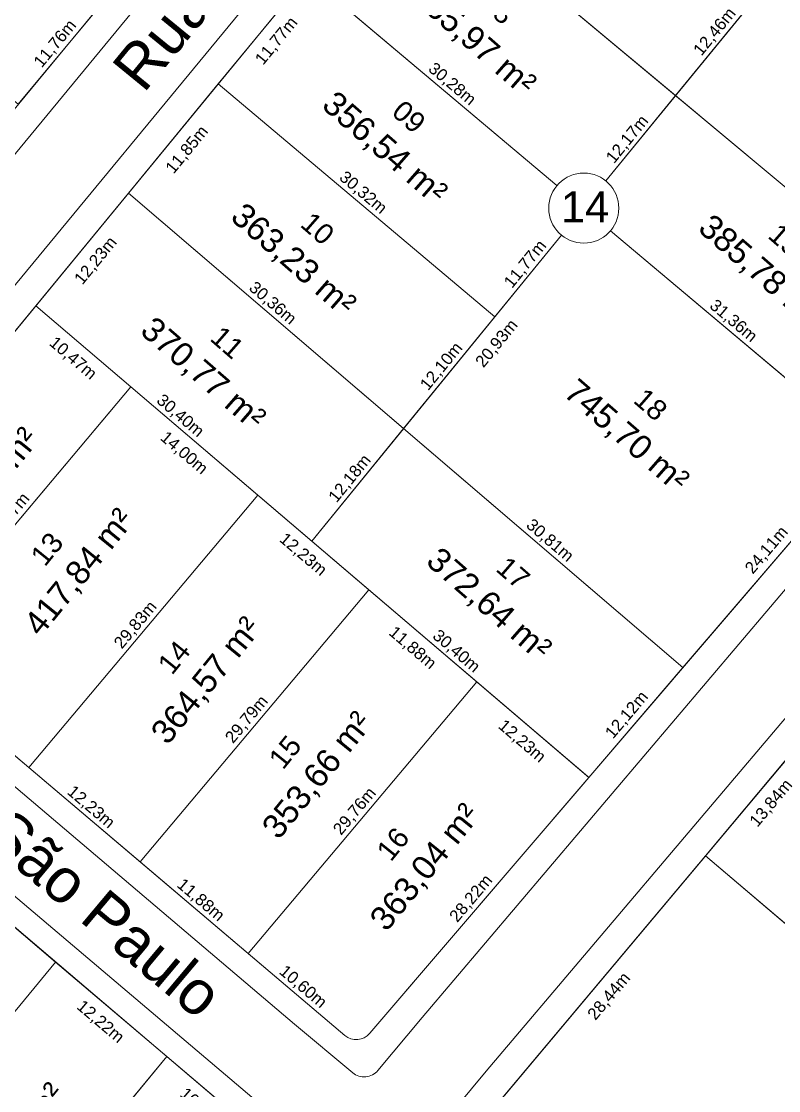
# Model space of a CAD drawing. Header units: metres. Extents: x 3808 to 8215, y 2374 to 6187.
# Drawn here: x 5426.7 to 5490.1, y 3429.9 to 3519.5 of the extents above; entities that cross this region are included whole.
import ezdxf

# ---------------------------------------------------------------- set-up
doc = ezdxf.new("R2010")
doc.units = ezdxf.units.M
for name, color, linetype in [('Areas Lotes', 1, 'Continuous'), ('Calçada', 8, 'Continuous'), ('COTAS', 7, 'Continuous'), ('Lote', 7, 'Continuous'), ('Nome das Ruas', 7, 'Continuous'), ('Nº Lote', 7, 'Continuous'), ('Nº. quadra', 7, 'Continuous'), ('quadras', 7, 'Continuous')]:
    doc.layers.add(name, color=color, linetype=linetype)
doc.styles.add('Arial', font='arial.ttf')
doc.dimstyles.new('Copy(2) of ISO-25', dxfattribs={"dimtxt": 1, "dimasz": 2.5, "dimexe": 1.25, "dimexo": 0.625, "dimgap": 0.2, "dimtad": 1, "dimtoh": 1, "dimlfac": 1, "dimzin": 1, "dimtxsty": 'Arial', "dimblk": 'NONE', "dimcen": 0, "dimse1": 1, "dimse2": 1, "dimsd1": 1, "dimsd2": 1, "dimclrt": 256, "dimaunit": 1, "dimadec": 3, "dimazin": 0, "dimtfac": 1, "dimtmove": 0, "dimatfit": 3, "dimldrblk": 'NONE', "dimfxl": 1, "dimtolj": 1, "dimtzin": 0, "dimarcsym": 0})

# ---------------------------------------------------------------- blocks, each defined once
blk = doc.blocks.new('*D8602')
at = {"layer": 'Defpoints', "color": 0, "linetype": 'Continuous', "transparency": 16777216}
for p in [(5484.022, 3449.569), (5485.73, 3448.138), (5465.754, 3427.777)]:
    blk.add_point(p, dxfattribs=at)
at = {"layer": 'COTAS', "linetype": 'Continuous', "lineweight": 5, "transparency": 16777216, "insert": (5475.982, 3437.756), "char_height": 1, "attachment_point": 5, "rotation": 50.02647, "style": 'Arial'}
blk.add_mtext('\\A1;28,44m', dxfattribs=at)
blk = doc.blocks.new('_None')
blk = doc.blocks.new('*D8603')
at = {"layer": 'Defpoints', "color": 0, "linetype": 'Continuous', "transparency": 16777216}
for p in [(5492.912, 3460.174), (5494.62, 3458.742), (5484.022, 3449.569)]:
    blk.add_point(p, dxfattribs=at)
at = {"layer": 'COTAS', "linetype": 'Continuous', "lineweight": 5, "transparency": 16777216, "insert": (5489.561, 3453.955), "char_height": 1, "attachment_point": 5, "rotation": 50.02647, "style": 'Arial'}
blk.add_mtext('\\A1;13,84m', dxfattribs=at)
blk = doc.blocks.new('*D8614')
at = {"layer": 'Defpoints', "color": 0, "linetype": 'Continuous', "transparency": 16777216}
for p in [(5484.022, 3449.569), (5518.314, 3420.385), (5516.878, 3418.698)]:
    blk.add_point(p, dxfattribs=at)
at = {"layer": 'COTAS', "linetype": 'Continuous', "lineweight": 5, "transparency": 16777216, "insert": (5500.252, 3433.9), "char_height": 1, "attachment_point": 5, "rotation": 319.59972, "style": 'Arial'}
blk.add_mtext('\\A1;45,03m', dxfattribs=at)
blk = doc.blocks.new('*D8617')
at = {"layer": 'Defpoints', "color": 0, "linetype": 'Continuous', "transparency": 16777216}
for p in [(5484.022, 3449.569), (5507.033, 3429.985), (5507.033, 3429.985)]:
    blk.add_point(p, dxfattribs=at)
at = {"layer": 'COTAS', "linetype": 'Continuous', "lineweight": 5, "transparency": 16777216, "insert": (5496.047, 3440.387), "char_height": 1, "attachment_point": 5, "rotation": 319.59972, "style": 'Arial'}
blk.add_mtext('\\A1;30,22m', dxfattribs=at)
blk = doc.blocks.new('*D8644')
at = {"layer": 'Defpoints', "color": 0, "linetype": 'Continuous', "transparency": 16777216}
for p in [(5416.656, 3466.019), (5427.33, 3456.963), (5427.33, 3456.963)]:
    blk.add_point(p, dxfattribs=at)
at = {"layer": 'COTAS', "linetype": 'Continuous', "lineweight": 5, "transparency": 16777216, "insert": (5422.511, 3462.102), "char_height": 1, "attachment_point": 5, "rotation": 319.69037, "style": 'Arial'}
blk.add_mtext('\\A1;14,00m', dxfattribs=at)
blk = doc.blocks.new('*D8645')
at = {"layer": 'Defpoints', "color": 0, "linetype": 'Continuous', "transparency": 16777216}
for p in [(5427.33, 3456.963), (5436.656, 3449.052), (5436.656, 3449.052)]:
    blk.add_point(p, dxfattribs=at)
at = {"layer": 'COTAS', "linetype": 'Continuous', "lineweight": 5, "transparency": 16777216, "insert": (5432.511, 3453.618), "char_height": 1, "attachment_point": 5, "rotation": 319.69037, "style": 'Arial'}
blk.add_mtext('\\A1;12,23m', dxfattribs=at)
blk = doc.blocks.new('*D8646')
at = {"layer": 'Defpoints', "color": 0, "linetype": 'Continuous', "transparency": 16777216}
for p in [(5436.656, 3449.052), (5445.714, 3441.367), (5445.714, 3441.367)]:
    blk.add_point(p, dxfattribs=at)
at = {"layer": 'COTAS', "linetype": 'Continuous', "lineweight": 5, "transparency": 16777216, "insert": (5441.704, 3445.82), "char_height": 1, "attachment_point": 5, "rotation": 319.69037, "style": 'Arial'}
blk.add_mtext('\\A1;11,88m', dxfattribs=at)
blk = doc.blocks.new('*D8647')
at = {"layer": 'Defpoints', "color": 0, "linetype": 'Continuous', "transparency": 16777216}
for p in [(5445.714, 3441.367), (5453.797, 3434.511), (5453.797, 3434.511)]:
    blk.add_point(p, dxfattribs=at)
at = {"layer": 'COTAS', "linetype": 'Continuous', "lineweight": 5, "transparency": 16777216, "insert": (5450.274, 3438.55), "char_height": 1, "attachment_point": 5, "rotation": 319.69037, "style": 'Arial'}
blk.add_mtext('\\A1;10,60m', dxfattribs=at)
blk = doc.blocks.new('*D8648')
at = {"layer": 'Defpoints', "color": 0, "linetype": 'Continuous', "transparency": 16777216}
for p in [(5474.158, 3456.209), (5474.158, 3456.209), (5455.907, 3434.68)]:
    blk.add_point(p, dxfattribs=at)
at = {"layer": 'COTAS', "linetype": 'Continuous', "lineweight": 5, "transparency": 16777216, "insert": (5464.421, 3445.962), "char_height": 1, "attachment_point": 5, "rotation": 49.71111, "style": 'Arial'}
blk.add_mtext('\\A1;28,22m', dxfattribs=at)
blk = doc.blocks.new('*D8649')
at = {"layer": 'Defpoints', "color": 0, "linetype": 'Continuous', "transparency": 16777216}
for p in [(5481.997, 3465.456), (5482.134, 3465.341), (5474.158, 3456.209)]:
    blk.add_point(p, dxfattribs=at)
at = {"layer": 'COTAS', "linetype": 'Continuous', "lineweight": 5, "transparency": 16777216, "insert": (5477.466, 3461.35), "char_height": 1, "attachment_point": 5, "rotation": 49.71111, "style": 'Arial'}
blk.add_mtext('\\A1;12,12m', dxfattribs=at)
blk = doc.blocks.new('*D8650')
at = {"layer": 'Defpoints', "color": 0, "linetype": 'Continuous', "transparency": 16777216}
for p in [(5497.591, 3483.851), (5497.809, 3483.666), (5482.134, 3465.341)]:
    blk.add_point(p, dxfattribs=at)
at = {"layer": 'COTAS', "linetype": 'Continuous', "lineweight": 5, "transparency": 16777216, "insert": (5489.183, 3475.171), "char_height": 1, "attachment_point": 5, "rotation": 49.71111, "style": 'Arial'}
blk.add_mtext('\\A1;24,11m', dxfattribs=at)
blk = doc.blocks.new('*D8654')
at = {"layer": 'Defpoints', "color": 0, "linetype": 'Continuous', "transparency": 16777216}
for p in [(5427.911, 3495.685), (5429.713, 3494.204), (5409.862, 3473.719)]:
    blk.add_point(p, dxfattribs=at)
at = {"layer": 'COTAS', "linetype": 'Continuous', "lineweight": 5, "transparency": 16777216, "insert": (5420.07, 3483.729), "char_height": 1, "attachment_point": 5, "rotation": 50.59042, "style": 'Arial'}
blk.add_mtext('\\A1;28,43m', dxfattribs=at)
blk = doc.blocks.new('*D8655')
at = {"layer": 'Defpoints', "color": 0, "linetype": 'Continuous', "transparency": 16777216}
for p in [(5435.676, 3505.136), (5437.479, 3503.655), (5427.911, 3495.685)]:
    blk.add_point(p, dxfattribs=at)
at = {"layer": 'COTAS', "linetype": 'Continuous', "lineweight": 5, "transparency": 16777216, "insert": (5432.977, 3499.438), "char_height": 1, "attachment_point": 5, "rotation": 50.59042, "style": 'Arial'}
blk.add_mtext('\\A1;12,23m', dxfattribs=at)
blk = doc.blocks.new('*D8656')
at = {"layer": 'Defpoints', "color": 0, "linetype": 'Continuous', "transparency": 16777216}
for p in [(5443.2, 3514.292), (5445.003, 3512.811), (5435.676, 3505.136)]:
    blk.add_point(p, dxfattribs=at)
at = {"layer": 'COTAS', "linetype": 'Continuous', "lineweight": 5, "transparency": 16777216, "insert": (5440.622, 3508.741), "char_height": 1, "attachment_point": 5, "rotation": 50.59042, "style": 'Arial'}
blk.add_mtext('\\A1;11,85m', dxfattribs=at)
blk = doc.blocks.new('*D8657')
at = {"layer": 'Defpoints', "color": 0, "linetype": 'Continuous', "transparency": 16777216}
for p in [(5450.672, 3523.385), (5452.474, 3521.904), (5443.2, 3514.292)]:
    blk.add_point(p, dxfattribs=at)
at = {"layer": 'COTAS', "linetype": 'Continuous', "lineweight": 5, "transparency": 16777216, "insert": (5448.12, 3517.866), "char_height": 1, "attachment_point": 5, "rotation": 50.59042, "style": 'Arial'}
blk.add_mtext('\\A1;11,77m', dxfattribs=at)
blk = doc.blocks.new('*D8667')
at = {"layer": 'Defpoints', "color": 0, "linetype": 'Continuous', "transparency": 16777216}
for p in [(5435.87, 3488.891), (5435.87, 3488.891), (5416.656, 3466.019)]:
    blk.add_point(p, dxfattribs=at)
at = {"layer": 'COTAS', "linetype": 'Continuous', "lineweight": 5, "transparency": 16777216, "insert": (5425.65, 3477.97), "char_height": 1, "attachment_point": 5, "rotation": 49.96614, "style": 'Arial'}
blk.add_mtext('\\A1;29,87m', dxfattribs=at)
blk = doc.blocks.new('*D8668')
at = {"layer": 'Defpoints', "color": 0, "linetype": 'Continuous', "transparency": 16777216}
for p in [(5446.517, 3479.802), (5446.517, 3479.802), (5427.33, 3456.963)]:
    blk.add_point(p, dxfattribs=at)
at = {"layer": 'COTAS', "linetype": 'Continuous', "lineweight": 5, "transparency": 16777216, "insert": (5436.311, 3468.898), "char_height": 1, "attachment_point": 5, "rotation": 49.96614, "style": 'Arial'}
blk.add_mtext('\\A1;29,83m', dxfattribs=at)
blk = doc.blocks.new('*D8669')
at = {"layer": 'Defpoints', "color": 0, "linetype": 'Continuous', "transparency": 16777216}
for p in [(5455.82, 3471.862), (5455.82, 3471.862), (5436.656, 3449.052)]:
    blk.add_point(p, dxfattribs=at)
at = {"layer": 'COTAS', "linetype": 'Continuous', "lineweight": 5, "transparency": 16777216, "insert": (5445.625, 3460.972), "char_height": 1, "attachment_point": 5, "rotation": 49.96614, "style": 'Arial'}
blk.add_mtext('\\A1;29,79m', dxfattribs=at)
blk = doc.blocks.new('*D8670')
at = {"layer": 'Defpoints', "color": 0, "linetype": 'Continuous', "transparency": 16777216}
for p in [(5464.854, 3464.15), (5464.854, 3464.15), (5445.714, 3441.367)]:
    blk.add_point(p, dxfattribs=at)
at = {"layer": 'COTAS', "linetype": 'Continuous', "lineweight": 5, "transparency": 16777216, "insert": (5454.671, 3453.274), "char_height": 1, "attachment_point": 5, "rotation": 49.96614, "style": 'Arial'}
blk.add_mtext('\\A1;29,76m', dxfattribs=at)
blk = doc.blocks.new('*D8671')
at = {"layer": 'Defpoints', "color": 0, "linetype": 'Continuous', "transparency": 16777216}
for p in [(5427.911, 3495.685), (5435.87, 3488.891), (5434.464, 3487.243)]:
    blk.add_point(p, dxfattribs=at)
at = {"layer": 'COTAS', "linetype": 'Continuous', "lineweight": 5, "transparency": 16777216, "insert": (5431.004, 3491.249), "char_height": 1, "attachment_point": 5, "rotation": 319.51593, "style": 'Arial'}
blk.add_mtext('\\A1;10,47m', dxfattribs=at)
blk = doc.blocks.new('*D8672')
at = {"layer": 'Defpoints', "color": 0, "linetype": 'Continuous', "transparency": 16777216}
for p in [(5435.87, 3488.891), (5446.517, 3479.802), (5445.111, 3478.155)]:
    blk.add_point(p, dxfattribs=at)
at = {"layer": 'COTAS', "linetype": 'Continuous', "lineweight": 5, "transparency": 16777216, "insert": (5440.308, 3483.308), "char_height": 1, "attachment_point": 5, "rotation": 319.51593, "style": 'Arial'}
blk.add_mtext('\\A1;14,00m', dxfattribs=at)
blk = doc.blocks.new('*D8673')
at = {"layer": 'Defpoints', "color": 0, "linetype": 'Continuous', "transparency": 16777216}
for p in [(5446.517, 3479.802), (5455.82, 3471.862), (5454.413, 3470.215)]:
    blk.add_point(p, dxfattribs=at)
at = {"layer": 'COTAS', "linetype": 'Continuous', "lineweight": 5, "transparency": 16777216, "insert": (5450.282, 3474.794), "char_height": 1, "attachment_point": 5, "rotation": 319.51593, "style": 'Arial'}
blk.add_mtext('\\A1;12,23m', dxfattribs=at)
blk = doc.blocks.new('*D8674')
at = {"layer": 'Defpoints', "color": 0, "linetype": 'Continuous', "transparency": 16777216}
for p in [(5455.82, 3471.862), (5464.854, 3464.15), (5463.448, 3462.502)]:
    blk.add_point(p, dxfattribs=at)
at = {"layer": 'COTAS', "linetype": 'Continuous', "lineweight": 5, "transparency": 16777216, "insert": (5459.451, 3466.968), "char_height": 1, "attachment_point": 5, "rotation": 319.51593, "style": 'Arial'}
blk.add_mtext('\\A1;11,88m', dxfattribs=at)
blk = doc.blocks.new('*D8675')
at = {"layer": 'Defpoints', "color": 0, "linetype": 'Continuous', "transparency": 16777216}
for p in [(5464.854, 3464.15), (5474.158, 3456.209), (5472.751, 3454.561)]:
    blk.add_point(p, dxfattribs=at)
at = {"layer": 'COTAS', "linetype": 'Continuous', "lineweight": 5, "transparency": 16777216, "insert": (5468.62, 3459.141), "char_height": 1, "attachment_point": 5, "rotation": 319.51593, "style": 'Arial'}
blk.add_mtext('\\A1;12,23m', dxfattribs=at)
blk = doc.blocks.new('*D8676')
at = {"layer": 'Defpoints', "color": 0, "linetype": 'Continuous', "transparency": 16777216}
for p in [(5427.911, 3495.685), (5451.034, 3475.947), (5451.034, 3475.947)]:
    blk.add_point(p, dxfattribs=at)
at = {"layer": 'COTAS', "linetype": 'Continuous', "lineweight": 5, "transparency": 16777216, "insert": (5439.992, 3486.425), "char_height": 1, "attachment_point": 5, "rotation": 319.51593, "style": 'Arial'}
blk.add_mtext('\\A1;30,40m', dxfattribs=at)
blk = doc.blocks.new('*D8677')
at = {"layer": 'Defpoints', "color": 0, "linetype": 'Continuous', "transparency": 16777216}
for p in [(5451.034, 3475.947), (5474.158, 3456.209), (5474.158, 3456.209)]:
    blk.add_point(p, dxfattribs=at)
at = {"layer": 'COTAS', "linetype": 'Continuous', "lineweight": 5, "transparency": 16777216, "insert": (5463.116, 3466.687), "char_height": 1, "attachment_point": 5, "rotation": 319.51593, "style": 'Arial'}
blk.add_mtext('\\A1;30,40m', dxfattribs=at)
blk = doc.blocks.new('*D8678')
at = {"layer": 'Defpoints', "color": 0, "linetype": 'Continuous', "transparency": 16777216}
for p in [(5435.676, 3505.136), (5458.735, 3485.384), (5458.735, 3485.384)]:
    blk.add_point(p, dxfattribs=at)
at = {"layer": 'COTAS', "linetype": 'Continuous', "lineweight": 5, "transparency": 16777216, "insert": (5447.727, 3495.868), "char_height": 1, "attachment_point": 5, "rotation": 319.4167, "style": 'Arial'}
blk.add_mtext('\\A1;30,36m', dxfattribs=at)
blk = doc.blocks.new('*D8679')
at = {"layer": 'Defpoints', "color": 0, "linetype": 'Continuous', "transparency": 16777216}
for p in [(5458.735, 3485.384), (5482.134, 3465.341), (5482.134, 3465.341)]:
    blk.add_point(p, dxfattribs=at)
at = {"layer": 'COTAS', "linetype": 'Continuous', "lineweight": 5, "transparency": 16777216, "insert": (5470.956, 3475.97), "char_height": 1, "attachment_point": 5, "rotation": 319.4167, "style": 'Arial'}
blk.add_mtext('\\A1;30,81m', dxfattribs=at)
blk = doc.blocks.new('*D8680')
at = {"layer": 'Defpoints', "color": 0, "linetype": 'Continuous', "transparency": 16777216}
for p in [(5443.2, 3514.292), (5466.384, 3494.756), (5466.384, 3494.756)]:
    blk.add_point(p, dxfattribs=at)
at = {"layer": 'COTAS', "linetype": 'Continuous', "lineweight": 5, "transparency": 16777216, "insert": (5455.308, 3505.137), "char_height": 1, "attachment_point": 5, "rotation": 319.88143, "style": 'Arial'}
blk.add_mtext('\\A1;30,32m', dxfattribs=at)
blk = doc.blocks.new('*D8681')
at = {"layer": 'Defpoints', "color": 0, "linetype": 'Continuous', "transparency": 16777216}
for p in [(5450.672, 3523.385), (5473.825, 3503.875), (5473.825, 3503.875)]:
    blk.add_point(p, dxfattribs=at)
at = {"layer": 'COTAS', "linetype": 'Continuous', "lineweight": 5, "transparency": 16777216, "insert": (5462.765, 3514.243), "char_height": 1, "attachment_point": 5, "rotation": 319.88143, "style": 'Arial'}
blk.add_mtext('\\A1;30,28m', dxfattribs=at)
blk = doc.blocks.new('*D8682')
at = {"layer": 'Defpoints', "color": 0, "linetype": 'Continuous', "transparency": 16777216}
for p in [(5473.825, 3503.875), (5497.809, 3483.666), (5497.809, 3483.666)]:
    blk.add_point(p, dxfattribs=at)
at = {"layer": 'COTAS', "linetype": 'Continuous', "lineweight": 5, "transparency": 16777216, "insert": (5486.333, 3494.383), "char_height": 1, "attachment_point": 5, "rotation": 319.88143, "style": 'Arial'}
blk.add_mtext('\\A1;31,36m', dxfattribs=at)
blk = doc.blocks.new('*D8683')
at = {"layer": 'Defpoints', "color": 0, "linetype": 'Continuous', "transparency": 16777216}
for p in [(5458.304, 3532.674), (5481.52, 3513.304), (5481.52, 3513.304)]:
    blk.add_point(p, dxfattribs=at)
at = {"layer": 'COTAS', "linetype": 'Continuous', "lineweight": 5, "transparency": 16777216, "insert": (5470.425, 3523.604), "char_height": 1, "attachment_point": 5, "rotation": 320.15943, "style": 'Arial'}
blk.add_mtext('\\A1;30,24m', dxfattribs=at)
blk = doc.blocks.new('*D8684')
at = {"layer": 'Defpoints', "color": 0, "linetype": 'Continuous', "transparency": 16777216}
for p in [(5481.52, 3513.304), (5505.818, 3493.03), (5505.818, 3493.03)]:
    blk.add_point(p, dxfattribs=at)
at = {"layer": 'COTAS', "linetype": 'Continuous', "lineweight": 5, "transparency": 16777216, "insert": (5494.182, 3503.782), "char_height": 1, "attachment_point": 5, "rotation": 320.15943, "style": 'Arial'}
blk.add_mtext('\\A1;31,65m', dxfattribs=at)
blk = doc.blocks.new('*D8686')
at = {"layer": 'Defpoints', "color": 0, "linetype": 'Continuous', "transparency": 16777216}
for p in [(5489.395, 3522.954), (5513.579, 3502.102), (5512.127, 3500.419)]:
    blk.add_point(p, dxfattribs=at)
at = {"layer": 'COTAS', "linetype": 'Continuous', "lineweight": 5, "transparency": 16777216, "insert": (5500.558, 3511.451), "char_height": 1, "attachment_point": 5, "rotation": 319.23156, "style": 'Arial'}
blk.add_mtext('\\A1;31,93m', dxfattribs=at)
blk = doc.blocks.new('*D8687')
at = {"layer": 'Defpoints', "color": 0, "linetype": 'Continuous', "transparency": 16777216}
for p in [(5458.735, 3485.384), (5458.735, 3485.384), (5451.034, 3475.947)]:
    blk.add_point(p, dxfattribs=at)
at = {"layer": 'COTAS', "linetype": 'Continuous', "lineweight": 5, "transparency": 16777216, "insert": (5454.264, 3481.172), "char_height": 1, "attachment_point": 5, "rotation": 50.78363, "style": 'Arial'}
blk.add_mtext('\\A1;12,18m', dxfattribs=at)
blk = doc.blocks.new('*D8688')
at = {"layer": 'Defpoints', "color": 0, "linetype": 'Continuous', "transparency": 16777216}
for p in [(5466.384, 3494.756), (5466.384, 3494.756), (5458.735, 3485.384)]:
    blk.add_point(p, dxfattribs=at)
at = {"layer": 'COTAS', "linetype": 'Continuous', "lineweight": 5, "transparency": 16777216, "insert": (5461.939, 3490.576), "char_height": 1, "attachment_point": 5, "rotation": 50.78363, "style": 'Arial'}
blk.add_mtext('\\A1;12,10m', dxfattribs=at)
blk = doc.blocks.new('*D8689')
at = {"layer": 'Defpoints', "color": 0, "linetype": 'Continuous', "transparency": 16777216}
for p in [(5473.31, 3503.205), (5473.31, 3503.205), (5465.869, 3494.087)]:
    blk.add_point(p, dxfattribs=at)
at = {"layer": 'COTAS', "linetype": 'Continuous', "lineweight": 5, "transparency": 16777216, "insert": (5468.969, 3499.153), "char_height": 1, "attachment_point": 5, "rotation": 50.78363, "style": 'Arial'}
blk.add_mtext('\\A1;11,77m', dxfattribs=at)
blk = doc.blocks.new('*D8690')
at = {"layer": 'Defpoints', "color": 0, "linetype": 'Continuous', "transparency": 16777216}
for p in [(5481.984, 3513.819), (5481.984, 3513.819), (5474.289, 3504.39)]:
    blk.add_point(p, dxfattribs=at)
at = {"layer": 'COTAS', "linetype": 'Continuous', "lineweight": 5, "transparency": 16777216, "insert": (5477.516, 3509.611), "char_height": 1, "attachment_point": 5, "rotation": 50.78363, "style": 'Arial'}
blk.add_mtext('\\A1;12,17m', dxfattribs=at)
blk = doc.blocks.new('*D8691')
at = {"layer": 'Defpoints', "color": 0, "linetype": 'Continuous', "transparency": 16777216}
for p in [(5489.395, 3522.954), (5489.395, 3522.954), (5481.52, 3513.304)]:
    blk.add_point(p, dxfattribs=at)
at = {"layer": 'COTAS', "linetype": 'Continuous', "lineweight": 5, "transparency": 16777216, "insert": (5484.837, 3518.635), "char_height": 1, "attachment_point": 5, "rotation": 50.78363, "style": 'Arial'}
blk.add_mtext('\\A1;12,46m', dxfattribs=at)
blk = doc.blocks.new('*D8692')
at = {"layer": 'Defpoints', "color": 0, "linetype": 'Continuous', "transparency": 16777216}
for p in [(5471.968, 3501.599), (5473.812, 3500.094), (5458.735, 3485.384)]:
    blk.add_point(p, dxfattribs=at)
at = {"layer": 'COTAS', "linetype": 'Continuous', "lineweight": 5, "transparency": 16777216, "insert": (5466.575, 3492.493), "char_height": 1, "attachment_point": 5, "rotation": 50.78363, "style": 'Arial'}
blk.add_mtext('\\A1;20,93m', dxfattribs=at)
blk = doc.blocks.new('*D8696')
at = {"layer": 'Defpoints', "color": 0, "linetype": 'Continuous', "transparency": 16777216}
for p in [(5489.395, 3522.954), (5496.617, 3516.727), (5496.617, 3516.727)]:
    blk.add_point(p, dxfattribs=at)
at = {"layer": 'COTAS', "linetype": 'Continuous', "lineweight": 5, "transparency": 16777216, "insert": (5493.529, 3520.447), "char_height": 1, "attachment_point": 5, "rotation": 319.23156, "style": 'Arial'}
blk.add_mtext('\\A1;9,54m', dxfattribs=at)
blk = doc.blocks.new('*D8711')
at = {"layer": 'Defpoints', "color": 0, "linetype": 'Continuous', "transparency": 16777216}
for p in [(5433.939, 3521.658), (5433.939, 3521.658), (5426.448, 3512.591)]:
    blk.add_point(p, dxfattribs=at)
at = {"layer": 'COTAS', "linetype": 'Continuous', "lineweight": 5, "transparency": 16777216, "insert": (5429.576, 3517.635), "char_height": 1, "attachment_point": 5, "rotation": 50.43641, "style": 'Arial'}
blk.add_mtext('\\A1;11,76m', dxfattribs=at)
blk = doc.blocks.new('*D1349')
at = {"layer": 'Defpoints', "color": 0, "linetype": 'Continuous', "transparency": 16777216}
for p in [(5420.337, 3448.491), (5429.565, 3440.657), (5428.125, 3438.96)]:
    blk.add_point(p, dxfattribs=at)
at = {"layer": 'COTAS', "linetype": 'Continuous', "lineweight": 5, "transparency": 16777216, "insert": (5424.029, 3443.487), "char_height": 1, "attachment_point": 5, "rotation": 319.67121, "style": 'Arial'}
blk.add_mtext('\\A1;12,10m', dxfattribs=at)
blk = doc.blocks.new('*D1350')
at = {"layer": 'Defpoints', "color": 0, "linetype": 'Continuous', "transparency": 16777216}
for p in [(5429.565, 3440.657), (5438.881, 3432.748), (5437.44, 3431.051)]:
    blk.add_point(p, dxfattribs=at)
at = {"layer": 'COTAS', "linetype": 'Continuous', "lineweight": 5, "transparency": 16777216, "insert": (5433.301, 3435.616), "char_height": 1, "attachment_point": 5, "rotation": 319.67121, "style": 'Arial'}
blk.add_mtext('\\A1;12,22m', dxfattribs=at)
blk = doc.blocks.new('*D1351')
at = {"layer": 'Defpoints', "color": 0, "linetype": 'Continuous', "transparency": 16777216}
for p in [(5438.881, 3432.748), (5446.861, 3425.973), (5445.421, 3424.276)]:
    blk.add_point(p, dxfattribs=at)
at = {"layer": 'COTAS', "linetype": 'Continuous', "lineweight": 5, "transparency": 16777216, "insert": (5441.949, 3428.274), "char_height": 1, "attachment_point": 5, "rotation": 319.67121, "style": 'Arial'}
blk.add_mtext('\\A1;10,47m', dxfattribs=at)
blk = doc.blocks.new('*D1376')
at = {"layer": 'Defpoints', "color": 0, "linetype": 'Continuous', "transparency": 16777216}
for p in [(5429.565, 3440.657), (5429.565, 3440.657), (5409.794, 3416.628)]:
    blk.add_point(p, dxfattribs=at)
at = {"layer": 'COTAS', "linetype": 'Continuous', "lineweight": 5, "transparency": 16777216, "insert": (5419.061, 3429.151), "char_height": 1, "attachment_point": 5, "rotation": 50.55207, "style": 'Arial'}
blk.add_mtext('\\A1;31,12m', dxfattribs=at)
blk = doc.blocks.new('*D1377')
at = {"layer": 'Defpoints', "color": 0, "linetype": 'Continuous', "transparency": 16777216}
for p in [(5438.881, 3432.748), (5438.881, 3432.748), (5419.148, 3408.766)]:
    blk.add_point(p, dxfattribs=at)
at = {"layer": 'COTAS', "linetype": 'Continuous', "lineweight": 5, "transparency": 16777216, "insert": (5428.396, 3421.266), "char_height": 1, "attachment_point": 5, "rotation": 50.55207, "style": 'Arial'}
blk.add_mtext('\\A1;31,06m', dxfattribs=at)

msp = doc.modelspace()

# ---------------------------------------------------------------- linework, layer by layer
at = {"layer": 'Calçada', "linetype": 'Continuous', "lineweight": 5}
for p, q in [((5481.415, 3564.471), (5410.181, 3478.016)), ((5460.29, 3436.003), (5531.059, 3519.573)), ((5410.701, 3468.463), (5449.597, 3435.454)), ((5445.086, 3430.101), (5406.187, 3463.112)), ((5456.58, 3431.567), (5460.29, 3436.003)), ((5449.597, 3435.454), (5454.467, 3431.379)), ((5449.976, 3426.009), (5445.086, 3430.101))]:
    msp.add_line(p, q, dxfattribs=at)
at = {"layer": 'Calçada', "linetype": 'Continuous', "lineweight": 5, "flags": 128}
for points in [[(5401.343, 3478.284, -0.417157), (5399.22, 3478.086), (5396.209, 3480.61), (5354.642, 3514.845), (5351.562, 3517.573, -0.403554), (5351.398, 3519.648), (5429.085, 3614.127, -0.420095), (5431.219, 3614.313), (5435.073, 3611.012), (5475.018, 3577.351), (5478.522, 3574.317, -0.405023), (5478.704, 3572.237), (5475.997, 3568.903), (5404.775, 3482.463), (5401.343, 3478.284)], [(5511.96, 3385.073, -0.413992), (5509.847, 3384.896), (5505.476, 3388.589), (5466.13, 3421.62), (5462.136, 3424.962, -0.414163), (5461.948, 3427.075), (5465.646, 3431.495), (5536.483, 3515.146), (5540.646, 3520.44, -0.412419), (5542.745, 3520.697), (5547.132, 3517.291), (5585.234, 3485.507), (5589.975, 3481.314, -0.412334), (5590.111, 3479.204), (5584.341, 3472.596), (5516.91, 3390.923), (5511.96, 3385.073)]]:
    msp.add_lwpolyline(points, format="xyb", dxfattribs=at)
at = {"layer": 'Calçada', "linetype": 'Continuous', "lineweight": 5}
msp.add_arc((5455.43, 3432.529), 1.5, 230.07995, 320.08982, dxfattribs=at)
at = {"layer": 'Lote', "linetype": 'Continuous', "lineweight": 5}
for p, q in [((5475.682, 3506.151), (5508.45, 3546.305)), ((5505.818, 3493.03), (5458.304, 3532.674)), ((5450.672, 3523.385), (5471.579, 3505.768)), ((5443.2, 3514.292), (5466.384, 3494.756)), ((5482.134, 3465.341), (5435.676, 3505.136)), ((5476.072, 3501.982), (5497.809, 3483.666)), ((5451.034, 3475.947), (5471.968, 3501.599)), ((5427.911, 3495.685), (5474.158, 3456.209)), ((5416.656, 3466.019), (5435.87, 3488.891)), ((5427.33, 3456.963), (5446.517, 3479.802)), ((5436.656, 3449.052), (5455.82, 3471.862)), ((5445.714, 3441.367), (5464.854, 3464.15)), ((5484.022, 3449.569), (5529.84, 3410.575)), ((5409.794, 3416.628), (5429.565, 3440.657)), ((5419.148, 3408.766), (5438.881, 3432.748))]:
    msp.add_line(p, q, dxfattribs=at)
at = {"layer": 'Lote', "linetype": 'Continuous', "lineweight": 5, "flags": 128}
for points in [[(5481.52, 3513.304), (5489.395, 3522.954), (5466.522, 3542.675), (5458.304, 3532.674)], [(5410.793, 3540.967), (5403.354, 3531.855), (5426.448, 3512.591), (5433.939, 3521.658)], [(5505.818, 3493.03), (5513.579, 3502.102), (5489.395, 3522.954), (5481.52, 3513.304)], [(5458.735, 3485.384), (5466.384, 3494.756), (5443.2, 3514.292), (5435.676, 3505.136)], [(5451.034, 3475.947), (5458.735, 3485.384), (5435.676, 3505.136), (5427.911, 3495.685)], [(5446.517, 3479.802), (5435.87, 3488.891), (5416.656, 3466.019), (5427.33, 3456.963)], [(5458.735, 3485.384), (5451.034, 3475.947), (5474.253, 3456.127), (5482.134, 3465.341)], [(5455.82, 3471.862), (5446.517, 3479.802), (5427.33, 3456.963), (5436.656, 3449.052)], [(5464.854, 3464.15), (5455.82, 3471.862), (5436.656, 3449.052), (5445.714, 3441.367)], [(5492.912, 3460.174), (5484.022, 3449.569), (5507.033, 3429.985), (5515.778, 3440.518)], [(5400.527, 3424.415), (5409.794, 3416.628), (5429.565, 3440.657), (5420.337, 3448.491)], [(5438.881, 3432.748), (5429.565, 3440.657), (5409.794, 3416.628), (5419.148, 3408.766)]]:
    msp.add_lwpolyline(points, close=True, dxfattribs=at)
for points in [[(5475.682, 3506.151), (5481.52, 3513.304), (5458.304, 3532.674), (5450.672, 3523.385), (5471.579, 3505.768)], [(5471.579, 3505.768), (5450.672, 3523.385), (5443.2, 3514.292), (5466.384, 3494.756), (5471.968, 3501.599)], [(5476.072, 3501.982), (5497.809, 3483.666), (5505.818, 3493.03), (5481.52, 3513.304), (5475.682, 3506.151)], [(5471.968, 3501.599), (5458.735, 3485.384), (5482.134, 3465.341), (5497.809, 3483.666), (5476.072, 3501.982)]]:
    msp.add_lwpolyline(points, dxfattribs=at)
for points in [[(5409.862, 3473.719, 0.40962), (5410.05, 3471.623), (5416.656, 3466.019), (5435.87, 3488.891), (5427.911, 3495.685)], [(5445.714, 3441.367), (5453.797, 3434.511, 0.413021), (5455.907, 3434.68), (5474.253, 3456.127), (5464.854, 3464.15)], [(5518.314, 3420.385), (5484.022, 3449.569), (5465.754, 3427.777, 0.412853), (5465.935, 3425.669), (5499.275, 3397.454)], [(5447.043, 3423.87, 0.411481), (5446.861, 3425.973), (5438.881, 3432.748), (5419.148, 3408.766), (5428.156, 3401.196)]]:
    msp.add_lwpolyline(points, format="xyb", close=True, dxfattribs=at)
at = {"layer": 'Nº. quadra', "lineweight": 5}
for start, end in [(0, 180), (180, 0)]:
    msp.add_arc((5473.825, 3503.875), 2.937, start, end, dxfattribs=at)
at = {"layer": 'quadras', "linetype": 'Continuous', "lineweight": 5}
for p, q in [((5400.719, 3481.45), (5475.64, 3572.131)), ((5484.57, 3564.64), (5409.862, 3473.719)), ((5455.907, 3434.68), (5532.313, 3524.005)), ((5540.761, 3517.251), (5465.754, 3427.777)), ((5410.05, 3471.623), (5453.797, 3434.511)), ((5446.861, 3425.973), (5403.132, 3463.096))]:
    msp.add_line(p, q, dxfattribs=at)
msp.add_arc((5454.767, 3435.655), 1.5, 229.69037, 319.45708, dxfattribs=at)

# ---------------------------------------------------------------- texts
at = {"layer": 'Areas Lotes', "color": 1, "lineweight": 5, "style": 'Arial'}
for s, rotation, p in [('365,97 m²', 318.90341, (5459.209, 3521.468)), ('356,54 m²', 318.90341, (5451.768, 3512.349)), ('363,23 m²', 318.90341, (5444.119, 3502.976)), ('385,78 m²', 318.90341, (5483.291, 3502.026)), ('370,77 m²', 318.90341, (5436.552, 3493.425)), ('745,70 m²', 318.90341, (5472.026, 3488.221)), ('307,43 m²', 50.94257, (5420.343, 3474.651)), ('417,84 m²', 50.94257, (5428.303, 3467.857)), ('372,64 m²', 318.90341, (5460.5, 3474.097)), ('364,57 m²', 50.94257, (5438.95, 3458.769)), ('353,66 m²', 50.94257, (5448.252, 3450.828)), ('363,04 m²', 50.94257, (5457.287, 3443.116)), ('379,84 m²', 50.94257, (5422.552, 3419.702))]:
    msp.add_text(s, height=2.0071, rotation=rotation, dxfattribs=at).set_placement(p)
at = {"layer": 'Nome das Ruas', "lineweight": 5, "style": 'Arial'}
for s, rotation, p in [('Rua Aracajú', 50.70263, (5436.95, 3513.435, 190.804)), ('Rua São Paulo', 320.03046, (5415.01, 3457.958, 190.804))]:
    msp.add_text(s, height=3.68425, rotation=rotation, dxfattribs=at).set_placement(p)
at = {"layer": 'Nº Lote', "lineweight": 5, "style": 'Arial'}
for s, rotation, p in [('08', 318.90341, (5465.067, 3520.889, 1.156)), ('09', 318.90341, (5457.626, 3511.77, 1.156)), ('10', 318.90341, (5449.977, 3502.397, 1.156)), ('19', 318.90341, (5489.149, 3501.447, 1.156)), ('11', 318.90341, (5442.41, 3492.846, 1.156)), ('18', 318.90341, (5477.884, 3487.642, 1.156)), ('13', 50.94257, (5428.673, 3473.732, 1.156)), ('17', 318.90341, (5466.358, 3473.518, 1.156)), ('14', 50.94257, (5439.32, 3464.643, 1.156)), ('15', 50.94257, (5448.622, 3456.703, 1.156)), ('16', 50.94257, (5457.657, 3448.991, 1.156))]:
    msp.add_text(s, height=1.706, rotation=rotation, dxfattribs=at).set_placement(p)
at = {"layer": 'Nº. quadra', "lineweight": 5, "style": 'Arial'}
msp.add_text('14', height=2.6083, dxfattribs=at).set_placement((5471.905, 3502.679))

# ---------------------------------------------------------------- dimensions: what is measured, and where the dimension line sits
at = {"layer": 'COTAS', "linetype": 'Continuous', "lineweight": 5}
for p1, p2, distance, picture, middle in [((5458.304, 3532.674), (5481.52, 3513.304), 0, '*D8683', (5470.425, 3523.604)), ((5450.672, 3523.385), (5473.825, 3503.875), 0, '*D8681', (5462.765, 3514.243)), ((5489.395, 3522.954), (5513.579, 3502.102), -2.223, '*D8686', (5500.558, 3511.451)), ((5443.2, 3514.292), (5466.384, 3494.756), 0, '*D8680', (5455.308, 3505.137)), ((5481.52, 3513.304), (5505.818, 3493.03), 0, '*D8684', (5494.182, 3503.782)), ((5435.676, 3505.136), (5458.735, 3485.384), 0, '*D8678', (5447.727, 3495.868)), ((5473.825, 3503.875), (5497.809, 3483.666), 0, '*D8682', (5486.333, 3494.383)), ((5458.735, 3485.384), (5471.968, 3501.599), -2.381, '*D8692', (5466.575, 3492.493)), ((5409.862, 3473.719), (5427.911, 3495.685), -2.333, '*D8654', (5420.07, 3483.729)), ((5427.91075, 3495.68491), (5435.87034, 3488.8906), -2.16605, '*D8671', (5431.00428, 3491.24948)), ((5427.911, 3495.685), (5451.034, 3475.947), 0, '*D8676', (5439.992, 3486.425)), ((5458.735, 3485.384), (5466.384, 3494.756), 0, '*D8688', (5461.939, 3490.576)), ((5416.656, 3466.019), (5435.87, 3488.891), 0, '*D8667', (5425.65, 3477.97)), ((5451.034, 3475.947), (5458.735, 3485.384), 0, '*D8687', (5454.264, 3481.172)), ((5458.735, 3485.384), (5482.134, 3465.341), 0, '*D8679', (5470.956, 3475.97)), ((5427.33, 3456.963), (5446.517, 3479.802), 0, '*D8668', (5436.311, 3468.898)), ((5451.034, 3475.947), (5474.158, 3456.209), 0, '*D8677', (5463.116, 3466.687)), ((5436.656, 3449.052), (5455.82, 3471.862), 0, '*D8669', (5445.625, 3460.972)), ((5445.714, 3441.367), (5464.854, 3464.15), 0, '*D8670', (5454.671, 3453.274)), ((5455.907, 3434.68), (5474.158, 3456.209), 0, '*D8648', (5464.421, 3445.962)), ((5465.754, 3427.777), (5484.022, 3449.569), -2.228, '*D8602', (5475.982, 3437.756)), ((5484.022, 3449.569), (5518.314, 3420.385), -2.215, '*D8614', (5500.252, 3433.9)), ((5484.022, 3449.569), (5507.033, 3429.985), 0, '*D8617', (5496.047, 3440.387)), ((5409.794, 3416.628), (5429.565, 3440.657), 0, '*D1376', (5419.061, 3429.151)), ((5419.148, 3408.766), (5438.881, 3432.748), 0, '*D1377', (5428.396, 3421.266))]:
    dim = msp.add_aligned_dim(p1=p1, p2=p2, distance=distance, dimstyle='Copy(2) of ISO-25', override={"dimpost": 'm'}, dxfattribs=at)
    dim.commit()
    dim.dimension.update_dxf_attribs({"geometry": picture, "text_midpoint": middle})
for base, p1, p2, angle, picture, middle in [((5452.474, 3521.904), (5443.2, 3514.292), (5450.672, 3523.385), 230.59042, '*D8657', (5448.12, 3517.866)), ((5489.395, 3522.954), (5481.52, 3513.304), (5489.395, 3522.954), 230.78363, '*D8691', (5484.837, 3518.635)), ((5496.617, 3516.727), (5489.395, 3522.954), (5496.617, 3516.727), 139.23156, '*D8696', (5493.529, 3520.447)), ((5433.939, 3521.658), (5426.448, 3512.591), (5433.939, 3521.658), 230.43641, '*D8711', (5429.576, 3517.635)), ((5445.003, 3512.811), (5435.676, 3505.136), (5443.2, 3514.292), 230.59042, '*D8656', (5440.622, 3508.741)), ((5481.984, 3513.819), (5474.289, 3504.39), (5481.984, 3513.819), 230.78363, '*D8690', (5477.516, 3509.611)), ((5437.479, 3503.655), (5427.911, 3495.685), (5435.676, 3505.136), 230.59042, '*D8655', (5432.977, 3499.438)), ((5473.31, 3503.205), (5465.869, 3494.087), (5473.31, 3503.205), 230.78363, '*D8689', (5468.969, 3499.153)), ((5445.111, 3478.155), (5435.87, 3488.891), (5446.517, 3479.802), 139.51593, '*D8672', (5440.308, 3483.308)), ((5497.591, 3483.851), (5482.134, 3465.341), (5497.809, 3483.666), 229.71111, '*D8650', (5489.183, 3475.171)), ((5454.413, 3470.215), (5446.517, 3479.802), (5455.82, 3471.862), 139.51593, '*D8673', (5450.282, 3474.794)), ((5463.448, 3462.502), (5455.82, 3471.862), (5464.854, 3464.15), 139.51593, '*D8674', (5459.451, 3466.968)), ((5427.33, 3456.963), (5416.656, 3466.019), (5427.33, 3456.963), 139.69037, '*D8644', (5422.511, 3462.102)), ((5481.997, 3465.456), (5474.158, 3456.209), (5482.134, 3465.341), 229.71111, '*D8649', (5477.466, 3461.35)), ((5472.751, 3454.561), (5464.854, 3464.15), (5474.158, 3456.209), 139.51593, '*D8675', (5468.62, 3459.141)), ((5494.62, 3458.742), (5484.022, 3449.569), (5492.912, 3460.174), 230.02647, '*D8603', (5489.561, 3453.955)), ((5436.656, 3449.052), (5427.33, 3456.963), (5436.656, 3449.052), 139.69037, '*D8645', (5432.511, 3453.618)), ((5428.125, 3438.96), (5420.337, 3448.491), (5429.565, 3440.657), 139.67121, '*D1349', (5424.029, 3443.487)), ((5445.714, 3441.367), (5436.656, 3449.052), (5445.714, 3441.367), 139.69037, '*D8646', (5441.704, 3445.82)), ((5453.797, 3434.511), (5445.714, 3441.367), (5453.797, 3434.511), 139.69037, '*D8647', (5450.274, 3438.55)), ((5437.44, 3431.051), (5429.565, 3440.657), (5438.881, 3432.748), 139.67121, '*D1350', (5433.301, 3435.616)), ((5445.421, 3424.276), (5438.881, 3432.748), (5446.861, 3425.973), 139.67121, '*D1351', (5441.949, 3428.274))]:
    dim = msp.add_linear_dim(base=base, p1=p1, p2=p2, angle=angle, dimstyle='Copy(2) of ISO-25', override={"dimpost": 'm', "dimtmove": 1}, dxfattribs=at)
    dim.commit()
    dim.dimension.update_dxf_attribs({"geometry": picture, "text_midpoint": middle})

doc.saveas('drawing.dxf')
